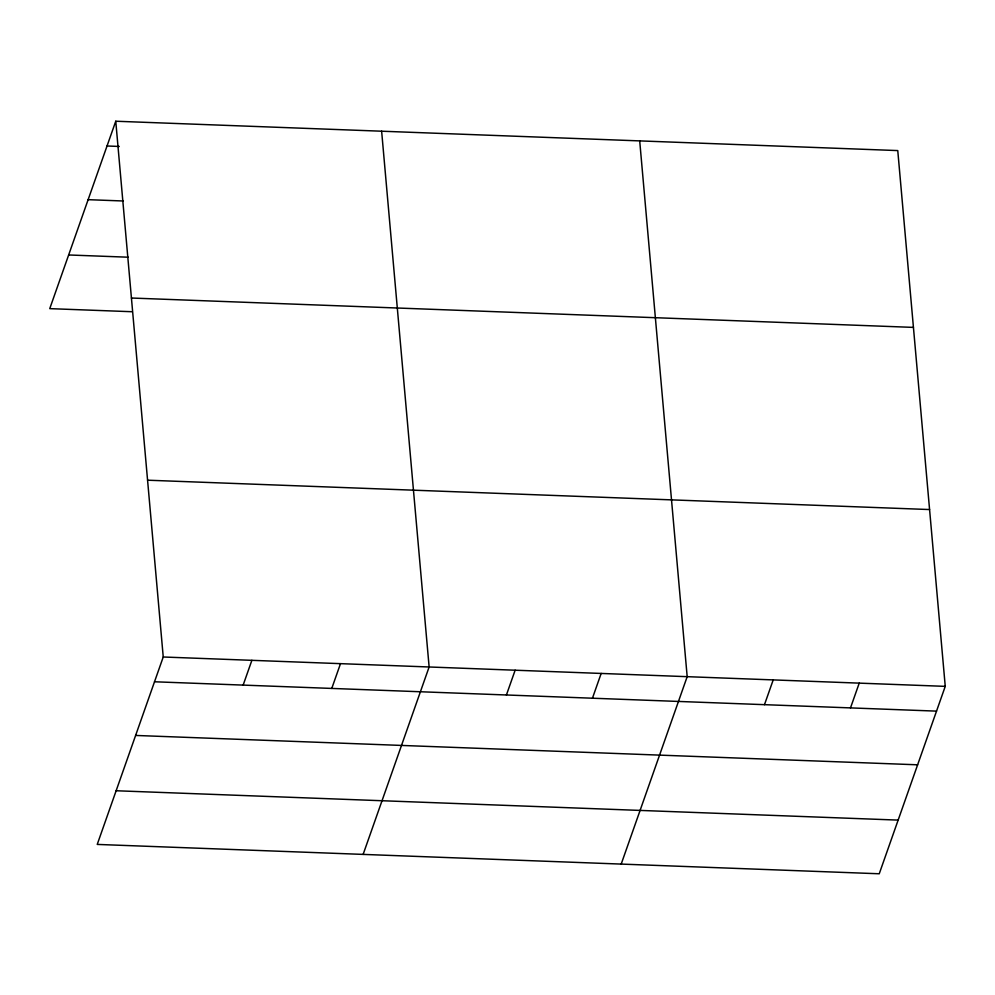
<?xml version="1.0" encoding="UTF-8"?>
<svg xmlns="http://www.w3.org/2000/svg" width="995" height="995" viewBox="0 0 995 995"><rect width="100%" height="100%" fill="white"/><g stroke="black" fill="none" stroke-linecap="round" stroke-linejoin="round"><path stroke-width="1.49" d="M115.756 121.228L163.242 656.998L97.236 844.419L879.244 873.772L945.25 686.363L897.764 150.581L115.756 121.228L49.75 308.637L132.26 311.733M243.153 685.095L251.872 660.332M331.77 688.428L340.501 663.653M363.125 854.406L429.131 666.986L381.632 131.203M506.418 694.983L515.149 670.207M592.448 698.216L601.167 673.441M621.191 864.095L687.184 676.675L639.698 140.892M764.483 704.671L773.214 679.896M850.501 707.905L859.232 683.13M107.025 145.991L119.251 146.452M88.12 199.672L123.268 200.99M68.655 254.969L128.243 257.207M131.427 298.027L913.435 327.392M147.571 480.199L929.579 509.552M163.242 656.998L945.25 686.363M154.523 681.774L936.531 711.126M135.619 735.442L917.626 764.807M116.141 790.751L898.149 820.104"/></g></svg>
